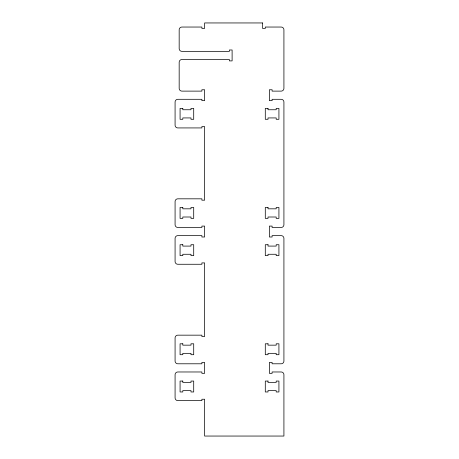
<?xml version="1.0" encoding="UTF-8"?>
<svg xmlns="http://www.w3.org/2000/svg" width="459" height="459" viewBox="0 0 459 459"><rect width="100%" height="100%" fill="white"/><g stroke="black" fill="none" stroke-linecap="round" stroke-linejoin="round"><path stroke-width="0.69" d="M262.559 22.95L204.616 22.95L204.616 28.401L201.891 28.401L201.891 27.041L181.896 27.041A2.725 2.725 0 0 0 179.171 29.766L179.171 48.625A2.725 2.725 0 0 0 181.896 51.351L229.385 51.351L229.385 49.991L232.111 49.991L232.111 60.898L229.385 60.898L229.385 59.532L181.896 59.532A2.725 2.725 0 0 0 179.171 62.258L179.171 88.392A2.725 2.725 0 0 0 181.896 91.117L201.891 91.117L201.891 89.757L204.616 89.757L204.616 100.659L201.891 100.659L201.891 99.299L177.805 99.299A2.725 2.725 0 0 0 175.08 102.024L175.08 125.204A2.725 2.725 0 0 0 177.805 127.929L201.891 127.929L201.891 126.564L204.616 126.564L204.616 200.187L201.891 200.187L201.891 198.822L177.805 198.822A2.725 2.725 0 0 0 175.08 201.553L175.08 224.726A2.725 2.725 0 0 0 177.805 227.452L201.891 227.452L201.891 226.092L204.616 226.092L204.616 236.999L201.891 236.999L201.891 235.633L177.805 235.633A2.725 2.725 0 0 0 175.08 238.359L175.08 261.538A2.725 2.725 0 0 0 177.805 264.264L201.891 264.264L201.891 262.904L204.616 262.904L204.616 336.522L201.891 336.522L201.891 335.162L177.805 335.162A2.725 2.725 0 0 0 175.08 337.887L175.08 361.067A2.725 2.725 0 0 0 177.805 363.792L201.891 363.792L201.891 362.426L204.616 362.426L204.616 373.333L201.891 373.333L201.891 371.974L177.805 371.974A2.725 2.725 0 0 0 175.08 374.699L175.08 397.873A2.725 2.725 0 0 0 177.805 400.604L201.891 400.604L201.891 399.238L204.616 399.238L204.616 436.05L283.92 436.05L283.92 374.699A2.725 2.725 0 0 0 281.195 371.974L272.107 371.974L272.107 373.333L269.381 373.333L269.381 362.426L272.107 362.426L272.107 363.792L281.195 363.792A2.725 2.725 0 0 0 283.92 361.067L283.92 238.359A2.725 2.725 0 0 0 281.195 235.633L272.107 235.633L272.107 236.999L269.381 236.999L269.381 226.092L272.107 226.092L272.107 227.452L281.195 227.452A2.725 2.725 0 0 0 283.92 224.726L283.92 102.024A2.725 2.725 0 0 0 281.195 99.299L272.107 99.299L272.107 100.659L269.381 100.659L269.381 89.757L272.107 89.757L272.107 91.117L281.195 91.117A2.725 2.725 0 0 0 283.92 88.392L283.92 29.766A2.725 2.725 0 0 0 281.195 27.041L265.291 27.041L265.291 28.401L262.559 28.401L262.559 22.95M182.802 108.387L180.077 108.387L180.077 119.294L182.802 119.294L182.802 117.929L190.984 117.929L190.984 119.294L193.709 119.294L193.709 108.387L190.984 108.387L190.984 109.753L182.802 109.753L182.802 108.387M268.016 108.387L265.291 108.387L265.291 119.294L268.016 119.294L268.016 117.929L276.198 117.929L276.198 119.294L278.923 119.294L278.923 108.387L276.198 108.387L276.198 109.753L268.016 109.753L268.016 108.387M182.802 207.457L180.077 207.457L180.077 218.364L182.802 218.364L182.802 217.004L190.984 217.004L190.984 218.364L193.709 218.364L193.709 207.457L190.984 207.457L190.984 208.822L182.802 208.822L182.802 207.457M268.016 207.457L265.291 207.457L265.291 218.364L268.016 218.364L268.016 217.004L276.198 217.004L276.198 218.364L278.923 218.364L278.923 207.457L276.198 207.457L276.198 208.822L268.016 208.822L268.016 207.457M182.802 244.722L180.077 244.722L180.077 255.629L182.802 255.629L182.802 254.269L190.984 254.269L190.984 255.629L193.709 255.629L193.709 244.722L190.984 244.722L190.984 246.087L182.802 246.087L182.802 244.722M268.016 244.722L265.291 244.722L265.291 255.629L268.016 255.629L268.016 254.269L276.198 254.269L276.198 255.629L278.923 255.629L278.923 244.722L276.198 244.722L276.198 246.087L268.016 246.087L268.016 244.722M182.802 343.797L180.077 343.797L180.077 354.704L182.802 354.704L182.802 353.338L190.984 353.338L190.984 354.704L193.709 354.704L193.709 343.797L190.984 343.797L190.984 345.157L182.802 345.157L182.802 343.797M268.016 343.797L265.291 343.797L265.291 354.704L268.016 354.704L268.016 353.338L276.198 353.338L276.198 354.704L278.923 354.704L278.923 343.797L276.198 343.797L276.198 345.157L268.016 345.157L268.016 343.797M182.802 381.062L180.077 381.062L180.077 391.969L182.802 391.969L182.802 390.603L190.984 390.603L190.984 391.969L193.709 391.969L193.709 381.062L190.984 381.062L190.984 382.422L182.802 382.422L182.802 381.062M268.016 381.062L265.291 381.062L265.291 391.969L268.016 391.969L268.016 390.603L276.198 390.603L276.198 391.969L278.923 391.969L278.923 381.062L276.198 381.062L276.198 382.422L268.016 382.422L268.016 381.062"/></g></svg>
